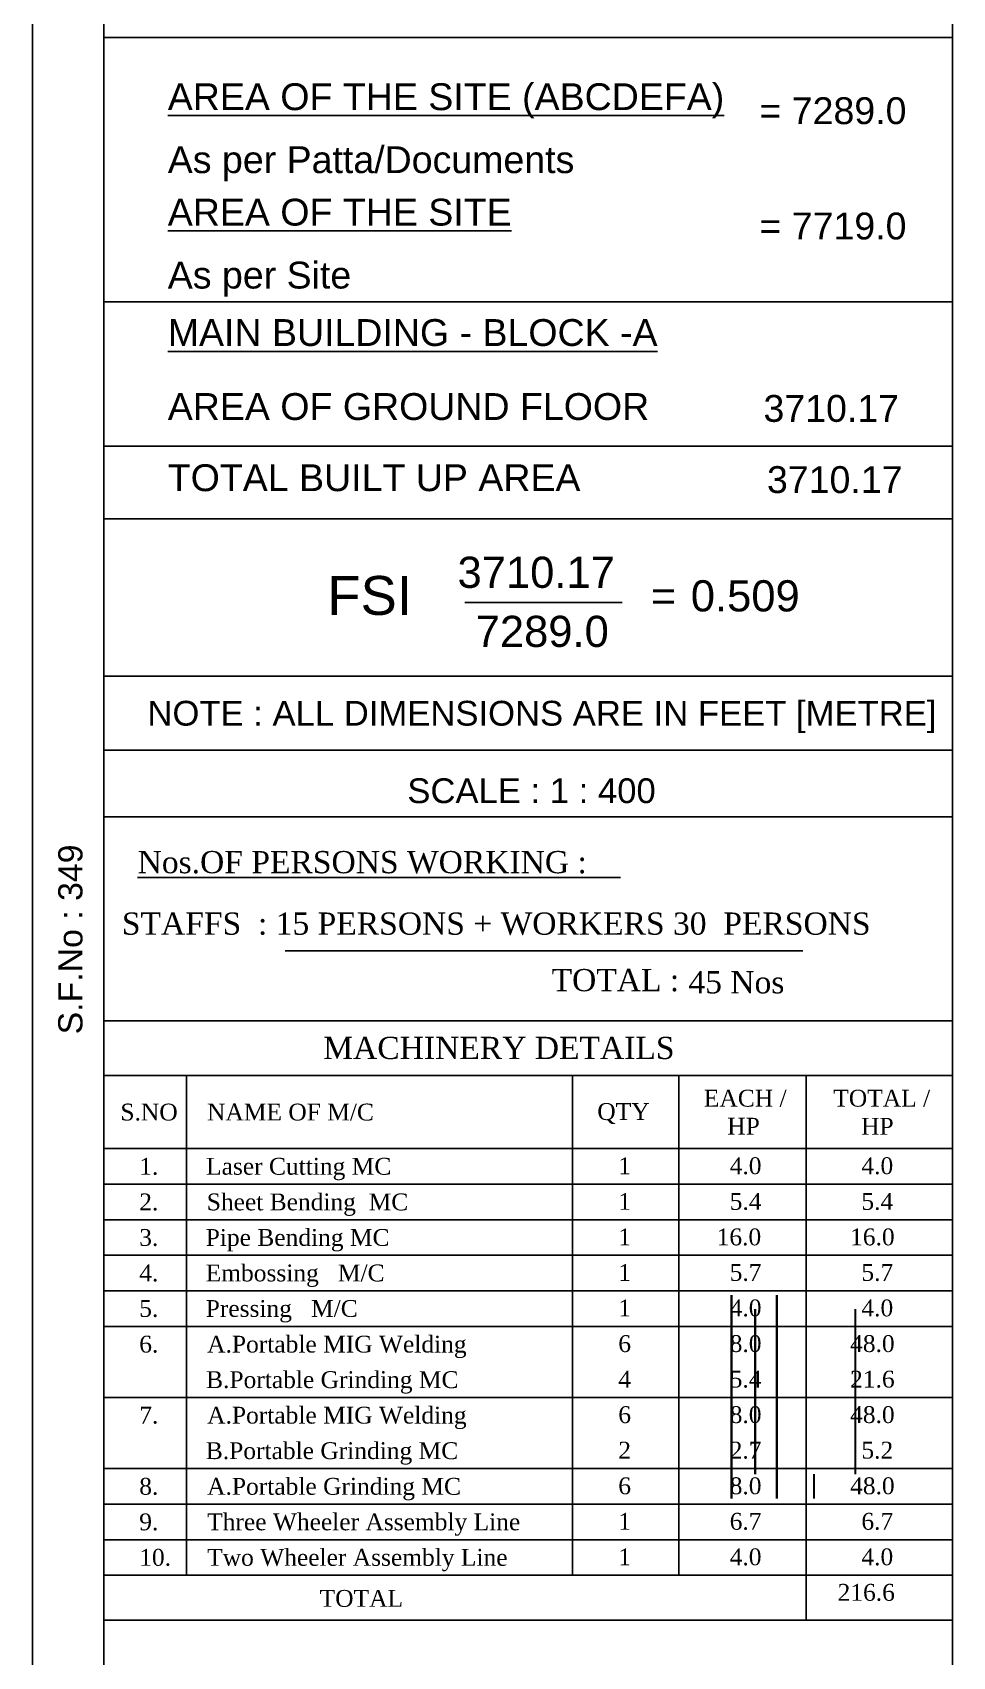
# Model space of a CAD drawing. Header units: metres. Extents: x 2267204 to 2267561, y 3771 to 3959.
# Drawn here: x 2267544.01 to 2267561.38, y 3900.08 to 3930.74 of the extents above; entities that cross this region are included whole.
import ezdxf

# ---------------------------------------------------------------- set-up
doc = ezdxf.new("R2010")
doc.units = ezdxf.units.M
doc.header["$LTSCALE"] = 3.5
doc.header["$MEASUREMENT"] = 0
doc.layers.get('0').update_dxf_attribs({"linetype": 'CONTINUOUS'})
doc.layers.add('floor-ground', color=7, linetype='CONTINUOUS')
doc.styles.add('bold', font='arial.ttf')
doc.styles.add('cent', font='arial.ttf', dxfattribs={"height": 9})
doc.styles.add('regular', font='arial.ttf', dxfattribs={"height": 9})
doc.styles.get("Standard").update_dxf_attribs({"font": 'times.ttf'})

# ---------------------------------------------------------------- blocks, each defined once
blk = doc.blocks.new('A$C267C1C9C')
for p, q in [((5797.4, 2634.9), (5797.4, 0)), ((6428.1, 0), (6428.1, 2634.9)), ((5744.2, 2185.8), (5744.2, 180.2)), ((5797.4, 2151.4), (6428.1, 2151.4)), ((5797.4, 2151.4), (6428.1, 2151.4)), ((5797.4, 1954.9), (6428.1, 1954.9)), ((5797.4, 1847.5), (6428.1, 1847.5)), ((5797.4, 1793.5), (6428.1, 1793.5)), ((6065.6, 1731.3), (6182.6, 1731.3)), ((5797.4, 1676.6), (6428.1, 1676.6)), ((6428.1, 1621.5), (5797.4, 1621.5)), ((6428.1, 1572), (5797.4, 1572)), ((5932, 1472.5), (6316.8, 1472.5)), ((5797.4, 1420.3), (6428.1, 1420.3)), ((5797.4, 1379.8), (6428.1, 1379.8)), ((5858.8, 1379.8), (5858.8, 1008.3)), ((6145.6, 1379.8), (6145.6, 1008.3)), ((6224.7, 1379.8), (6224.7, 1008.3)), ((6319.4, 1379.8), (6319.4, 975)), ((5797.4, 1325.4), (6428.1, 1325.4)), ((5797.4, 1298.9), (6428.1, 1298.9)), ((5797.4, 1272.5), (6428.1, 1272.5)), ((5797.4, 1246.1), (6428.1, 1246.1)), ((5797.4, 1219.7), (6428.1, 1219.7)), ((5797.4, 1193.2), (6428.1, 1193.2)), ((5797.4, 1140.4), (6428.1, 1140.4)), ((5797.4, 1087.5), (6428.1, 1087.5)), ((5797.4, 1061.1), (6428.1, 1061.1)), ((5797.4, 1034.7), (6428.1, 1034.7)), ((5797.4, 1008.3), (6428.1, 1008.3)), ((5797.4, 975), (6428.1, 975))]:
    blk.add_line(p, q)
for s, height, style, p in [('%%UAREA OF THE SITE (ABCDEFA)', 19.962, 'regular', (5844.8, 2097.3)), ('= 7289.0', 19.96, 'regular', (6284.6, 2086.9)), ('As per Patta/Documents', 19.962, 'regular', (5844.8, 2050.5)), ('%%UAREA OF THE SITE', 19.962, 'regular', (5844.8, 2011.5)), ('= 7719.0', 19.96, 'regular', (6284.6, 2001.2)), ('As per Site', 19.962, 'regular', (5844.8, 1964.7)), ('%%UMAIN BUILDING - BLOCK -A', 19.962, 'regular', (5844.8, 1922)), ('AREA OF GROUND FLOOR  ', 19.962, 'regular', (5844.8, 1867)), ('3710.17', 19.96, 'regular', (6287.6, 1865.6)), ('TOTAL BUILT UP AREA', 19.962, 'regular', (5844.8, 1814.1)), ('3710.17', 19.96, 'regular', (6290.2, 1812.7)), ('3710.17', 23.16, 'bold', (6060.2, 1742.2)), ('FSI ', 28.95, 'bold', (5963.4, 1722.1)), ('= ', 23.16, 'bold', (6203.8, 1724.7)), ('0.509', 23.16, 'bold', (6233.6, 1724.7)), ('7289.0', 23.16, 'bold', (6073.7, 1698.3)), ('NOTE : ALL DIMENSIONS ARE IN FEET [METRE]', 18.431, 'bold', (5829.7, 1639.8)), ('SCALE : 1 : 400', 18.431, 'bold', (6022.9, 1582.2))]:
    blk.add_text(s, height=height, dxfattribs=dict(style=style)).set_placement(p)
at = {"style": 'cent'}
blk.add_text('S.F.No : 349', height=18, rotation=90, dxfattribs=at).set_placement((5781.4, 1410.3))
for s, height, p in [('%%UNos.OF PERSONS WORKING :    ', 16.508, (5822.4, 1530.1)), ('STAFFS  : 15 PERSONS + WORKERS 30  PERSONS ', 16.508, (5810.7, 1484.4)), ('TOTAL : ', 16.51, (6130.1, 1442.4)), ('45 Nos', 16.51, (6231.8, 1440.8)), ('MACHINERY DETAILS', 16.508, (5960.4, 1392)), ('EACH / ', 12.53, (6243.3, 1356.6)), ('TOTAL / ', 12.53, (6339.5, 1356.6)), ('S.NO', 12.53, (5809.6, 1346.3)), ('NAME OF M/C', 12.526, (5874, 1346.3)), ('QTY', 12.53, (6164.1, 1346.7)), ('HP', 12.53, (6260.7, 1335.8)), ('HP', 12.53, (6360.2, 1335.7)), ('1.', 12.53, (5823.6, 1306)), ('Laser Cutting MC', 12.526, (5873.3, 1306)), ('1', 12.5, (6179.7, 1306.4)), ('4.0', 12.53, (6262.5, 1306.4)), ('4.0', 12.53, (6360.4, 1306.4)), ('2.', 12.53, (5823.6, 1279.5)), ('Sheet Bending  MC', 12.526, (5873.8, 1279.5)), ('1', 12.5, (6179.7, 1279.9)), ('5.4', 12.53, (6262.5, 1279.9)), ('5.4', 12.53, (6360.4, 1279.9)), ('3.', 12.53, (5823.6, 1253.1)), ('Pipe Bending MC', 12.526, (5873, 1253.1)), ('1', 12.5, (6179.7, 1253.5)), ('16.0', 12.53, (6252.8, 1253.5)), ('16.0', 12.53, (6352, 1253.5)), ('4.', 12.53, (5823.6, 1226.7)), ('Embossing   M/C ', 12.526, (5873, 1226.7)), ('1', 12.5, (6179.7, 1227.1)), ('5.7', 12.53, (6262.5, 1227.1)), ('5.7', 12.53, (6360.4, 1227.1)), ('5.', 12.53, (5823.6, 1200.3)), ('Pressing   M/C', 12.526, (5873, 1200.3)), ('1', 12.5, (6179.7, 1200.7)), ('4.0', 12.53, (6262.5, 1200.7)), ('4.0', 12.53, (6360.4, 1200.7)), ('6.', 12.53, (5823.6, 1173.8)), ('A.Portable MIG Welding', 12.526, (5874.1, 1173.8)), ('6', 12.5, (6179.7, 1174.2)), ('8.0', 12.53, (6262.5, 1174.2)), ('48.0', 12.53, (6352, 1174.2)), ('B.Portable Grinding MC', 12.526, (5873.3, 1147.4)), ('4', 12.5, (6179.7, 1147.8)), ('5.4', 12.53, (6262.5, 1147.8)), ('21.6', 12.53, (6352, 1147.8)), ('7.', 12.53, (5823.6, 1121)), ('A.Portable MIG Welding', 12.526, (5874.1, 1121)), ('6', 12.5, (6179.7, 1121.4)), ('8.0', 12.53, (6262.5, 1121.4)), ('48.0', 12.53, (6352, 1121.4)), ('B.Portable Grinding MC', 12.526, (5873.1, 1094.6)), ('2', 12.5, (6179.7, 1095)), ('2.7', 12.53, (6262.5, 1095)), ('5.2', 12.53, (6360.4, 1095)), ('8.', 12.53, (5823.6, 1068.1)), ('A.Portable Grinding MC', 12.526, (5874.1, 1068.1)), ('6', 12.5, (6179.7, 1068.5)), ('8.0', 12.53, (6262.5, 1068.5)), ('48.0', 12.53, (6352, 1068.5)), ('9.', 12.53, (5823.6, 1041.7)), ('Three Wheeler Assembly Line ', 12.526, (5874.1, 1041.7)), ('1', 12.5, (6179.7, 1042.1)), ('6.7', 12.53, (6262.5, 1042.1)), ('6.7', 12.53, (6360.4, 1042.1)), ('10.', 12.53, (5823.6, 1015.3)), ('Two Wheeler Assembly Line', 12.526, (5874.1, 1015.3)), ('1', 12.5, (6179.7, 1015.7)), ('4.0', 12.53, (6262.5, 1015.7)), ('4.0', 12.53, (6360.4, 1015.7)), ('TOTAL', 12.53, (5957.7, 984.8)), ('216.6', 12.53, (6342.7, 989.3))]:
    blk.add_text(s, height=height).set_placement(p)

msp = doc.modelspace()

# ---------------------------------------------------------------- linework, layer by layer
at = {"layer": 'floor-ground', "color": 233, "lineweight": 35}
msp.add_line((2267557.21235, 3903.06337), (2267557.21235, 3906.9055), dxfattribs=at)
at = {"layer": 'floor-ground', "color": 151, "lineweight": 35}
msp.add_line((2267558.06463, 3903.06337), (2267558.06463, 3906.9055), dxfattribs=at)
at = {"layer": 'floor-ground', "color": 210, "lineweight": 35}
msp.add_line((2267557.65725, 3906.63735), (2267557.65683, 3903.52059), dxfattribs=at)
at = {"layer": 'floor-ground', "color": 81, "lineweight": 30}
msp.add_line((2267559.54799, 3903.52059), (2267559.54799, 3906.63735), dxfattribs=at)
at = {"layer": 'floor-ground', "color": 105, "lineweight": 30}
msp.add_line((2267558.769, 3903.06337), (2267558.769, 3903.52059), dxfattribs=at)

# ---------------------------------------------------------------- block references
at = {"ltscale": 400, "xscale": 0.0254007739713416, "yscale": 0.0254007739713416, "zscale": 0.0254007739713416}
msp.add_blockref('A$C267C1C9C', (2267398.10333, 3876.00377), dxfattribs=at)

doc.saveas('drawing.dxf')
